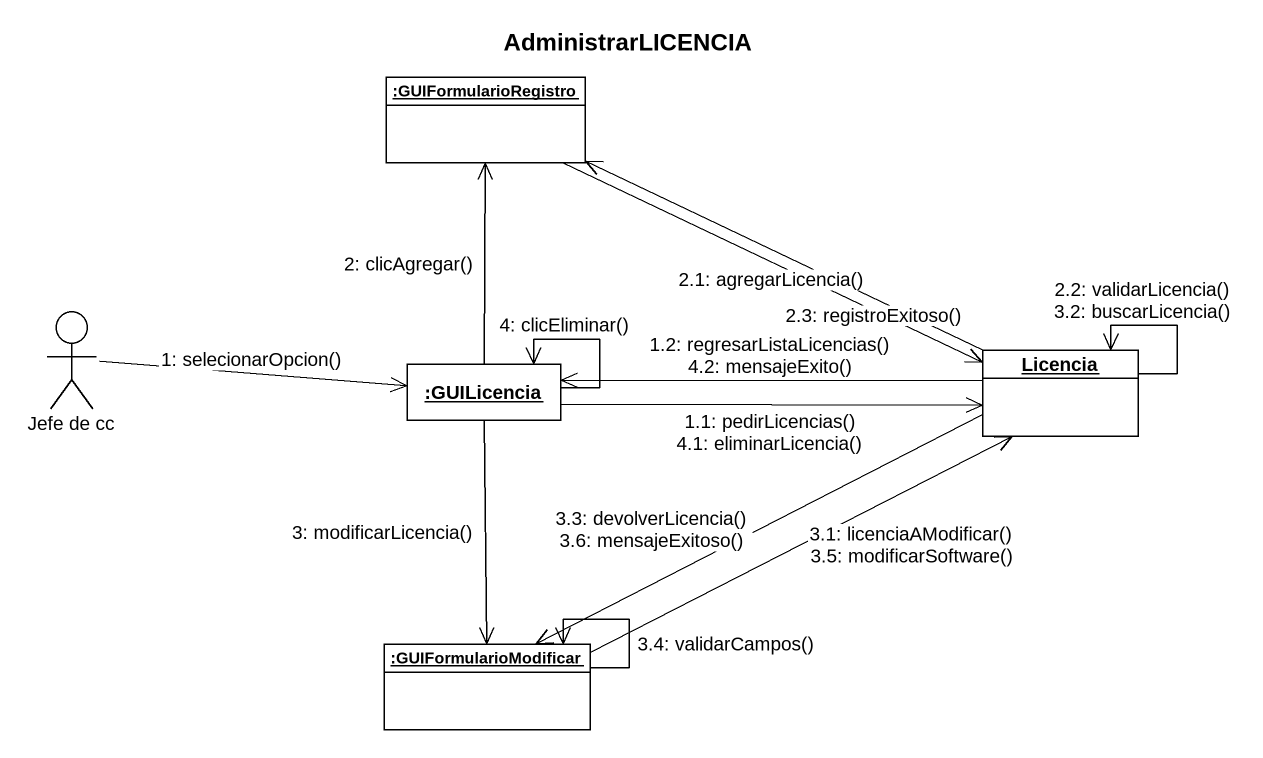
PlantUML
@startuml
title AdministrarLICENCIA
allowmixing
hide circle
hide empty members
object ":GUIFormularioRegistro" as GUIFormularioRegistro
actor "Jefe de cc" as Jefe_de_cc
object ":GUILicencia" as GUILicencia
object Licencia
object ":GUIFormularioModificar" as GUIFormularioModificar
Jefe_de_cc -right-> GUILicencia : 1: selecionarOpcion()
GUILicencia -right-> Licencia : 1.1: pedirLicencias()\n4.1: eliminarLicencia()
Licencia -left-> GUILicencia : 1.2: regresarListaLicencias()\n4.2: mensajeExito()
GUILicencia -up-> GUIFormularioRegistro : 2: clicAgregar()
GUIFormularioRegistro -right-> Licencia : 2.1: agregarLicencia()
Licencia --> Licencia : 2.2: validarLicencia()\n3.2: buscarLicencia()
Licencia -left-> GUIFormularioRegistro : 2.3: registroExitoso()
GUILicencia --> GUIFormularioModificar : 3: modificarLicencia()
GUIFormularioModificar -right-> Licencia : 3.1: licenciaAModificar()\n3.5: modificarSoftware()
Licencia -left-> GUIFormularioModificar : 3.3: devolverLicencia()\n3.6: mensajeExitoso()
GUIFormularioModificar --> GUIFormularioModificar : 3.4: validarCampos()
GUILicencia --> GUILicencia : 4: clicEliminar()
@enduml
